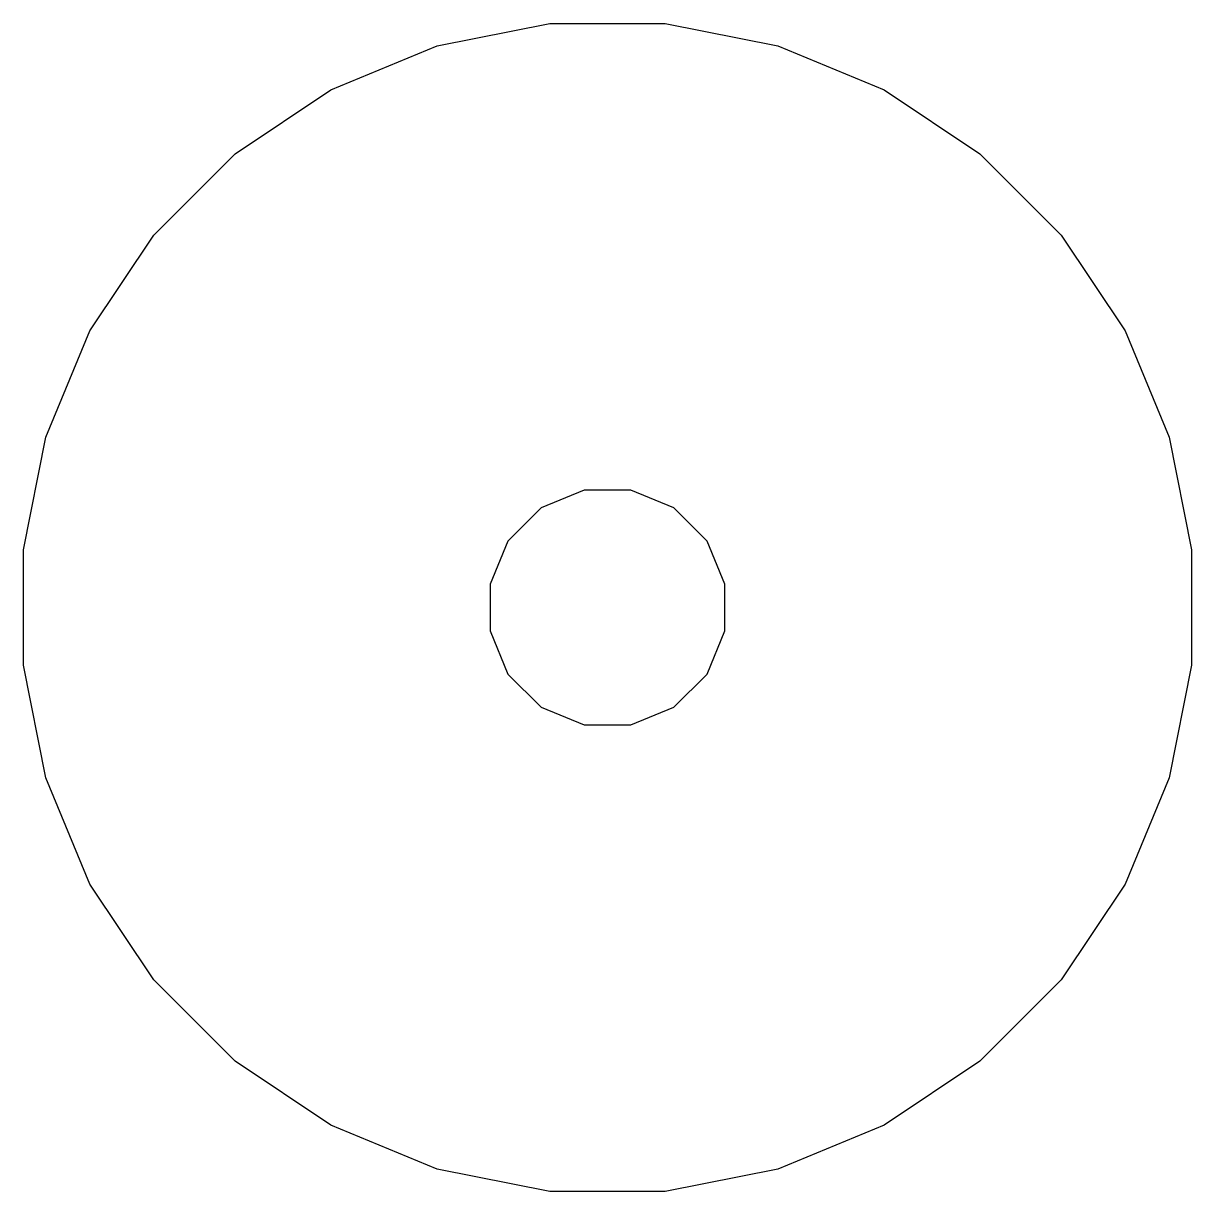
# Model space of a CAD drawing. Header units: inches. Extents: x 4.9358 to 4.9855, y -2.2327 to -2.1829.
import ezdxf

# ---------------------------------------------------------------- set-up
doc = ezdxf.new("R2010")
doc.units = ezdxf.units.IN
doc.header["$MEASUREMENT"] = 0
doc.layers.add('B.Silkscreen', color=31, linetype='CONTINUOUS', true_color=0xe8b2a7)

msp = doc.modelspace()

# ---------------------------------------------------------------- linework, layer by layer
at = {"layer": 'B.Silkscreen', "linetype": 'CONTINUOUS'}
for p, q in [((4.953373, -2.183872), (4.958179, -2.182916)), ((4.958179, -2.182916), (4.96308, -2.182916)), ((4.96308, -2.182916), (4.967887, -2.183872)), ((4.948845, -2.185747), (4.953373, -2.183872)), ((4.967887, -2.183872), (4.972415, -2.185747)), ((4.94477, -2.18847), (4.948845, -2.185747)), ((4.972415, -2.185747), (4.97649, -2.18847)), ((4.941305, -2.191935), (4.94477, -2.18847)), ((4.97649, -2.18847), (4.979955, -2.191935)), ((4.938582, -2.19601), (4.941305, -2.191935)), ((4.979955, -2.191935), (4.982678, -2.19601)), ((4.936706, -2.200538), (4.938582, -2.19601)), ((4.982678, -2.19601), (4.984553, -2.200538)), ((4.93575, -2.205345), (4.936706, -2.200538)), ((4.984553, -2.200538), (4.98551, -2.205345)), ((4.959635, -2.202795), (4.957798, -2.203556)), ((4.961624, -2.202795), (4.959635, -2.202795)), ((4.963462, -2.203556), (4.961624, -2.202795)), ((4.957798, -2.203556), (4.956391, -2.204963)), ((4.964869, -2.204963), (4.963462, -2.203556)), ((4.956391, -2.204963), (4.95563, -2.206801)), ((4.96563, -2.206801), (4.964869, -2.204963)), ((4.93575, -2.206801), (4.93575, -2.205345)), ((4.98551, -2.205345), (4.98551, -2.210246)), ((4.93575, -2.210246), (4.93575, -2.206801)), ((4.95563, -2.206801), (4.95563, -2.20879)), ((4.96563, -2.20879), (4.96563, -2.206801)), ((4.95563, -2.20879), (4.956391, -2.210628)), ((4.964869, -2.210628), (4.96563, -2.20879)), ((4.936706, -2.215052), (4.93575, -2.210246)), ((4.98551, -2.210246), (4.984553, -2.215052)), ((4.956391, -2.210628), (4.957798, -2.212034)), ((4.963462, -2.212034), (4.964869, -2.210628)), ((4.957798, -2.212034), (4.959635, -2.212795)), ((4.961624, -2.212795), (4.963462, -2.212034)), ((4.959635, -2.212795), (4.961624, -2.212795)), ((4.938582, -2.21958), (4.936706, -2.215052)), ((4.984553, -2.215052), (4.982678, -2.21958)), ((4.941305, -2.223655), (4.938582, -2.21958)), ((4.982678, -2.21958), (4.979955, -2.223655)), ((4.94477, -2.227121), (4.941305, -2.223655)), ((4.979955, -2.223655), (4.97649, -2.227121)), ((4.948845, -2.229843), (4.94477, -2.227121)), ((4.97649, -2.227121), (4.972415, -2.229843)), ((4.953373, -2.231719), (4.948845, -2.229843)), ((4.972415, -2.229843), (4.967887, -2.231719)), ((4.958179, -2.232675), (4.953373, -2.231719)), ((4.967887, -2.231719), (4.96308, -2.232675)), ((4.96308, -2.232675), (4.958179, -2.232675))]:
    msp.add_line(p, q, dxfattribs=at)

doc.saveas('drawing.dxf')
